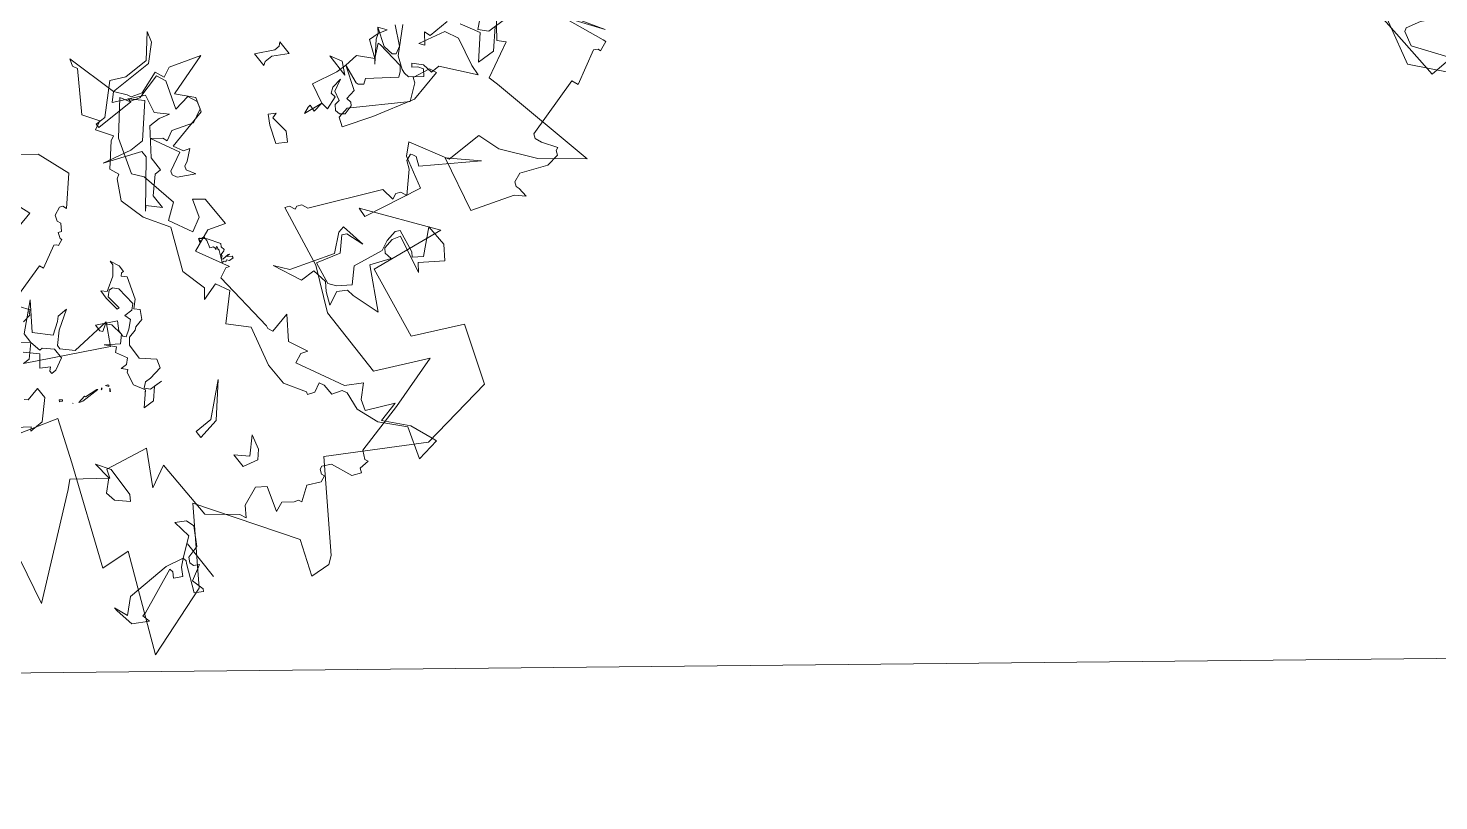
# Model space of a CAD drawing. Header units: metres. Extents: x -71 to 881, y -503 to 661.
# Drawn here: x 182.84 to 190.37, y -331.13 to -327 of the extents above; entities that cross this region are included whole.
import ezdxf

# ---------------------------------------------------------------- set-up
doc = ezdxf.new("R2010")
doc.units = ezdxf.units.M
doc.layers.add('04. Pisos', color=8, linetype='Continuous', lineweight=5)
doc.layers.add('ARBRE', color=100, linetype='Continuous', lineweight=13, true_color=0x00ff3f)

# ---------------------------------------------------------------- blocks, each defined once
blk = doc.blocks.new('WMF2', base_point=(0, 0.01))
at = {"color": 251, "lineweight": 0, "true_color": 0x636466}
for points in [[(62.22, -27.79), (49.27, -24.43), (44.16, -28.75)], [(49.36, -83.76), (46.84, -91.88), (40.14, -89.34), (24.4, -82.93), (24.01, -87.6), (8.81, -80.93), (12.69, -92.64), (23.58, -100.08), (8.83, -109.56), (3.27, -107.44), (3.01, -110.61), (3.9, -111.79), (16.57, -120.44), (8.22, -134.47), (9.81, -146.85), (18.98, -150.2), (22.71, -142.59), (34.39, -144.58), (32.65, -156.43), (43.16, -148.65), (41.63, -148.52), (39.67, -158.01), (44.92, -159.4), (46.44, -161.06), (40.43, -164.26), (40.42, -170.12), (36.91, -171.27), (31.95, -175.08), (27.13, -180.99), (44.83, -177.37), (46.41, -176.96), (49.12, -182.48), (50.2, -181.46), (55.69, -185.68)], [(33.51, -73.76), (26.05, -72.12), (37.25, -86.3), (38.33, -87.51), (34.61, -92.45), (35.99, -92.94), (34.69, -99.75), (29.28, -96.73), (30.97, -100.19), (21.09, -100.49), (17.67, -104.7), (16.66, -105.12), (18.28, -106.23), (19.48, -109.18), (18.41, -110.67), (14.49, -109.41), (15.1, -110.95), (13.93, -112.47), (13.73, -113.15), (13.23, -113.37), (14.72, -115.61), (13.76, -117.64), (14.16, -118.66), (14.68, -118.45), (15.39, -118.76), (15.6, -119.27), (14.94, -120.61), (11.56, -121.96), (10.97, -123.39), (11.67, -123.68), (11.74, -125.32), (12.27, -125.11), (13.58, -125.77), (15.6, -134.05), (18.21, -142.77), (22.11, -134.68), (33.61, -134.71), (40.51, -137.9), (50.45, -139.73), (50.16, -140.44), (49.24, -140.81), (49.44, -141.32), (49.15, -142.04), (48.13, -142.44), (43.19, -153.31), (41.06, -153.59), (41.43, -154.51), (41.13, -155.22), (40.11, -155.63), (43.05, -158.46), (44.35, -159.02), (44.76, -160.04), (44.45, -160.3), (43.92, -160.51), (42.49, -159.91), (37.1, -168.03), (40.97, -163.9), (32.15, -161.95), (29.82, -168.64), (28.52, -170), (30.14, -169.93), (30.65, -169.72), (31.37, -170.03), (31.94, -171.46), (30.17, -175.61), (30.45, -177.74), (31.15, -178.04), (31.35, -178.56), (33.6, -177.07), (34.61, -176.66), (35.32, -176.96), (38.04, -186.65), (37.02, -187.05), (39.7, -192.27), (39.35, -192.88), (38.94, -193.04), (39.56, -194.57), (39.97, -194.4), (46.81, -191.62), (41.05, -195.63), (50.47, -189.97)], [(57.77, -28.84), (58.63, -30.3), (56.93, -35.37), (57.37, -30.33), (54.22, -29.5), (53.25, -31.47), (53.04, -32.3), (51.55, -33.16), (53.17, -30.11), (53.78, -27.79), (53.47, -27.25), (51.12, -26.63), (45.81, -30.31), (45.66, -26.44), (59.37, -25.77), (58.42, -26.33), (57.77, -28.84), (57.77, -28.84)], [(61.86, -97.06), (62.03, -98.49), (62.51, -98.7), (62.64, -99.03), (64.13, -98.04)], [(65.29, -97.98), (67.08, -104.41), (66.4, -104.68), (68.19, -108.14), (67.94, -108.55), (67.68, -108.66), (68.1, -109.68), (68.37, -109.56), (69.29, -109.9), (69.08, -110.38), (70.18, -111.12), (70.78, -110.87), (71.7, -111.21), (72.22, -112.5), (72.02, -112.99), (71.4, -113.23), (75.46, -116.88), (80.69, -115.04), (86.12, -108.09)], [(18.5, -90.74), (17.84, -93.61), (20.02, -96.45), (22.98, -96.02), (22.05, -97.63), (20.72, -98), (17.93, -96.37), (17.41, -94.37), (16.65, -93.94), (15.97, -94.11), (15.49, -94.96), (14.21, -92.52), (12.21, -93.06), (11.86, -92.86), (12.6, -91.6), (16.89, -93.51), (17.23, -93.72), (17.84, -93.61), (16.91, -92.52), (15.64, -91.79), (16.37, -90.52), (17.22, -91.02), (17.83, -90.91), (14.87, -83.79), (14.78, -83.17), (13.49, -83.45), (14.87, -81.07), (17.86, -80.56), (18.47, -80.47), (16.28, -81.33), (18.28, -83.52), (18.5, -90.74), (18.5, -90.74)], [(60.48, -93.73), (58.61, -95.97), (56.85, -96.33), (56.85, -96.8), (55.55, -98.2), (53.79, -98.2), (52.87, -96.33), (52.87, -95.5), (53.33, -95.5), (53.79, -95.97), (54.63, -94.58), (56.39, -95.97), (58.23, -94.11)], [(52.41, -89.66), (51.93, -90.12), (52.41, -92.34), (50.63, -92.34), (47.94, -89.66), (47.94, -87.42), (48.41, -87.89), (50.63, -84.84)], [(30.71, -93.26), (29.79, -92.67), (31.51, -90.88), (33.12, -90.61), (34.74, -92.37), (37.69, -92.07), (35.5, -93.43), (30.71, -93.26), (30.71, -93.26)], [(48.48, -94.16), (48.71, -93.73), (48.96, -93.86), (48.64, -94.24), (48.48, -94.16), (48.48, -94.16)], [(58.61, -95.97), (60.32, -95.97), (63.86, -99.98), (59.71, -97.06), (57.39, -99.38), (58.61, -101.21), (59.21, -101.81), (59.21, -103.52), (57.39, -100.59), (55.69, -98.89), (55.08, -98.89), (53.39, -100.59), (53.87, -107.05), (50.45, -105.22), (56.79, -93.05), (56.79, -94.14), (58.61, -95.97), (58.61, -95.97)], [(12.72, -95.5), (19.16, -95.5), (12.72, -95.5), (12.72, -95.5)], [(46.51, -96.62), (46.65, -96.16), (46.74, -95.97), (46.95, -97.29), (46.8, -97.34), (46.58, -99.41), (46.49, -99.57), (46.51, -96.62), (46.51, -96.62)], [(47.28, -95.16), (47.15, -95.21), (47.28, -95.16), (47.28, -95.16)], [(78.38, -97.12), (74.97, -98.96), (73.76, -100.65), (74.37, -105.9), (74.97, -106.51), (76.08, -106.51), (76.08, -107.72), (74.37, -108.33), (72.54, -99.56), (70.84, -97.73), (69.62, -97.73), (69.14, -100.05), (68.53, -100.65), (67.9, -98.96), (72.05, -96.02), (77.9, -96.64), (78.38, -97.12), (78.38, -97.12)], [(46.06, -100), (46.17, -99.95), (46.26, -100.23), (46.22, -100.08), (46.06, -100), (46.06, -100)], [(45.08, -100.81), (45.46, -101.12), (45.03, -100.9), (45.08, -100.81), (45.08, -100.81)], [(45.94, -101.27), (45.76, -101.16), (46.23, -100.87), (46.06, -101.21), (45.94, -101.27), (45.94, -101.27)], [(41.84, -105.25), (43.62, -104.29), (45.73, -104.74), (46.01, -105.12), (46.77, -104.41), (46.73, -105.44), (47.43, -106.2), (49.22, -105.25), (49.85, -105.94), (51.28, -104.6), (49.82, -106.67), (50.87, -107.74), (52.95, -107.44), (53.69, -106.82), (53.01, -105.71), (53.39, -105.43), (54.48, -105.47), (52.9, -108.54), (51.53, -107.75), (50.51, -107.72), (50.13, -108.07), (50.82, -109.11), (51.79, -110.25), (52.85, -109.93), (52.79, -111.31), (53.49, -112.07), (56.63, -111.82), (57.39, -111.12), (57.42, -110.48), (56.72, -109.72), (54.29, -109.98), (54.31, -109.62), (56.73, -109.36), (58.12, -109.4), (57.43, -110.12), (58.73, -112.28), (60.09, -113.37), (60.82, -113.4), (59.39, -114.07), (58.29, -114.03), (58.31, -113.66), (57.96, -113.28), (57.27, -113.98), (53.82, -112.76), (52.77, -111.68), (52.09, -112.38), (50.71, -111.59), (50.41, -110.19), (50.06, -109.81), (49.75, -108.42), (48.76, -107.65), (46.27, -107.55), (44.45, -109.59), (43.06, -109.17), (42.78, -107.03), (42.83, -106.03), (42.2, -105.27), (41.44, -105.97), (41.35, -108.07), (41.41, -106.7), (39.72, -105.17), (39.79, -103.4), (41.84, -105.25), (41.84, -105.25)], [(41.84, -105.25), (41.63, -105.03), (41.84, -105.25), (41.84, -105.25)], [(31.94, -110.31), (36.07, -115.05), (31.32, -110.9), (30.71, -107.38), (31.94, -107.38), (31.94, -110.31), (31.94, -110.31)], [(23.77, -111.52), (26.08, -113.84), (23.77, -113.24), (22.56, -112.13), (23.16, -109.69), (25.47, -109.69), (23.77, -111.52), (23.77, -111.52)], [(88.02, -127.64), (89.18, -128.05), (81.01, -130.16), (79.28, -131.51), (78.66, -131.81), (78.08, -133.54), (79.32, -137.06), (77.83, -137.7), (78.59, -139.25), (76.91, -144.21), (74.85, -137.35), (72.31, -139.57), (70.12, -138.82), (68.65, -132.15), (67.1, -132.91), (66.75, -133.95), (65.48, -132.37), (65.1, -131.6), (64.53, -131.41), (63.1, -132.21), (64.5, -129.59), (65.26, -129.22), (65.84, -129.4), (67.29, -132.34), (71.77, -130.12), (70.62, -131.65), (69.87, -131.93), (70.65, -133.46), (69.51, -136.82), (70.57, -138.98), (71.73, -139.36), (73.23, -138.72), (72.87, -136.03), (77.25, -137.51), (78.75, -136.87), (77.7, -132.76), (78.24, -131.16), (79.66, -130.35), (74.87, -126.28), (69.33, -124.41), (67.74, -125.68), (61.86, -126.76), (60.09, -124.38), (56.38, -126.21), (57.56, -128.41), (60.34, -129.35), (59.17, -130.88), (54.25, -131.01), (55.18, -128.25), (53.81, -124.69), (48.67, -127.32), (48.87, -126.75), (48.11, -125.21), (37.91, -126.12), (37.44, -125.97), (36.67, -126.35), (37.35, -129.67), (33.92, -127.23), (30.88, -128.65), (31.23, -127.59), (30.59, -126.09), (23.17, -129.77), (21.67, -132.34), (19.86, -130.44), (18.12, -129.86), (16.15, -134.19), (15.36, -130.85), (11.87, -133.9), (8.32, -135.28), (7.59, -135.54), (7.07, -131.77), (12.02, -133.45), (15.55, -130.27), (19.06, -129.03), (22.02, -129.38), (22.79, -129), (23.33, -127.38), (25.15, -127.33), (25.92, -126.95), (25.23, -125.56), (25.63, -124.43), (26.08, -124.57), (29.34, -122.59), (32.94, -122.53), (39.22, -124.13), (42.07, -121.37), (45.72, -125.04), (47.88, -123.97), (47.05, -121.13), (48.46, -122.25), (52.55, -121.18), (59.04, -124.03), (62.95, -121.62), (67.02, -120.56), (70.08, -122.22), (70.5, -122.88), (71.99, -122.24), (75.25, -125.13), (75.62, -125.9), (78.11, -124.29), (78.79, -125.68), (81.26, -124.08), (87.26, -128.05), (88.02, -127.64), (88.02, -127.64)], [(81.01, -137.11), (81.01, -130.16), (79.79, -128.95), (77.48, -133.7), (74.56, -133.08), (72.85, -134.78), (73.33, -133.08), (73.33, -131.26), (69.33, -128.34), (67, -128.34), (67, -127.23), (64.57, -124.92), (62.26, -124.92), (64.09, -123.1), (63.48, -122.5), (69.93, -127.84), (71.03, -127.84), (73.33, -122), (72.24, -126.63), (72.24, -128.95), (76.88, -133.08), (78.71, -131.26), (78.09, -131.26), (78.09, -124.92), (78.71, -124.92), (78.71, -126.63), (82.71, -130.78), (81.61, -133.08), (81.61, -137.11), (85.03, -140.02), (83.32, -139.54), (81.01, -137.11), (81.01, -137.11)], [(54.16, -127.33), (52.25, -128.51), (51.85, -128.21), (51.22, -128.34), (51.11, -128.15), (50.9, -127.48), (50.6, -127.43), (50.52, -127.17), (50.44, -127.11), (50.17, -127.21), (50.23, -128.35), (50.16, -128.51), (50.16, -128.08), (50.07, -128.03), (49.62, -128.66), (49.33, -128.62), (49.38, -127.89), (49.74, -127.62), (49.57, -127.32), (49.82, -127.23), (49.84, -126.81), (51.76, -127.71), (51.74, -127.58), (52.22, -127.74), (52.33, -127.68), (51.98, -127.29), (52.17, -127.38), (52.57, -127.26), (52.83, -126.75), (53.96, -127.11), (54.74, -127.1), (54.8, -126.57), (54.93, -126.53), (54.96, -126.46), (54.93, -126.32), (54.74, -126.22), (54.51, -126.31), (54.41, -126.05), (55.06, -126.28), (54.16, -127.33), (54.16, -127.33)], [(28.56, -153.92), (30.94, -150.53), (29.67, -149.64), (35.82, -150.93), (36.23, -149.61), (35.92, -147.95), (35.22, -147.45), (34.02, -147.66), (35.31, -144.47), (28.78, -140.9), (33.22, -139.51), (34.42, -139.31), (35.29, -137.92), (34.3, -135.76), (36.32, -136.63), (37.59, -137.52), (39.98, -137.11), (40.07, -134.73), (44.54, -132.73), (42.46, -134.33), (40.08, -141.29), (42.26, -143.89), (42.45, -144.97), (38.49, -145.64), (41.28, -144.68), (41.66, -143.99), (39.59, -141.99), (40.67, -138.22), (37.1, -137.61), (35.99, -138.41), (34.61, -140.39), (36.71, -142.49), (35.82, -147.35), (36.59, -148.94), (36.91, -150.74), (36.53, -151.43), (32.84, -150.83), (32.14, -150.33), (31.15, -151.75), (34.23, -155.28), (30.66, -155.41), (28.56, -153.92), (28.56, -153.92)], [(59.05, -144.81), (61.87, -145.83), (63.32, -146.72), (62.67, -147.76), (62.48, -146.91), (59.55, -147.25), (58.09, -146.36), (59.05, -144.81), (59.05, -144.81)], [(59.93, -151.15), (60.32, -152.23), (60.38, -152.67), (59.29, -152.55), (59.49, -154.26), (58.26, -154.43), (58.99, -156.48), (59.78, -156.36), (60.39, -157.12), (60.6, -158.84), (59.69, -157), (58.12, -156.61), (58.04, -155.76), (57.3, -155.21), (56.47, -155.37), (55.94, -156.07), (56.34, -157.53), (56.79, -157.86), (57.66, -157.75), (57.9, -159.41), (61.78, -160.83), (58.66, -160.38), (58.28, -160.48), (57.75, -161.18), (58.26, -161.95), (55.2, -166.06), (55.75, -166.8), (56.5, -167.36), (60.96, -166.95), (61.31, -166.89), (59.77, -164.96), (59.07, -164.44), (62, -167.02), (62.51, -167.79), (63.26, -168.35), (60.34, -167.25), (58.66, -167.5), (58.28, -168), (58.89, -169.15), (61.9, -170.7)], [(61.18, -171.65), (57.84, -168.06), (55.81, -167.24), (55.17, -167.15), (54.29, -167.27), (52.87, -169.18), (53.82, -169.88), (54.6, -169.37), (55.15, -168.63), (55.66, -169.01), (54.32, -170.26), (52.66, -170.5), (52.66, -171.97), (47.81, -175.9), (49.56, -176.04), (54.15, -177.07), (56.26, -176.06), (57.34, -171.75), (56.54, -172.31), (58.19, -173.55), (57.21, -173.91), (57.26, -177.31)], [(63.26, -168.35), (62.04, -169.25), (62.51, -167.79), (62.6, -166.17), (59.77, -164.96), (61.9, -163.05), (61.78, -160.83), (61.83, -159.09), (62.73, -154.97), (59.49, -154.26), (59.93, -151.15), (59.93, -151.15)], [(70.48, -153.72), (70.48, -154.59), (70.98, -155.09), (68.65, -155.09), (70, -152.75), (70, -151.4), (69.61, -150.88), (71.95, -150.88), (70.48, -153.72), (70.48, -153.72)], [(56.45, -156.83), (51.18, -165.09), (52.99, -167.49), (53.79, -167.78), (53.24, -170.6), (52.14, -171.11), (51.01, -165.85), (52.98, -159.15), (54.67, -154.45), (56.12, -154.97), (56.45, -156.83), (56.45, -156.83)], [(62.6, -160.74), (60.66, -159.76), (64.44, -159.76), (62.6, -160.74), (62.6, -160.74)], [(52.76, -180.21), (55.75, -178.63)], [(54.41, -181.49), (53.37, -180.24), (52.1, -181.39), (51.95, -184.94)], [(52.04, -182.63), (49.22, -180.06), (49.34, -177.15), (52.76, -180.21), (52.76, -180.21)]]:
    blk.add_lwpolyline(points, dxfattribs=at)

msp = doc.modelspace()

# ---------------------------------------------------------------- linework, layer by layer
at = {"layer": '04. Pisos'}
msp.add_lwpolyline([(93.3476, -251.3342), (114.8833, -251.1686), (115.3464, -331.1276), (273.9165, -329.5215)], dxfattribs=at)

# ---------------------------------------------------------------- block references
at = {"layer": 'ARBRE', "color": 251, "lineweight": 5, "true_color": 0x636466, "xscale": 0.03451886634015593, "yscale": 0.03451886634015593, "zscale": 0.03451886634015593, "rotation": 128.5771086415459}
for p in [(190.6057, -329.0503), (181.5229, -332.3291)]:
    msp.add_blockref('WMF2', p, dxfattribs=at)

doc.saveas('drawing.dxf')
